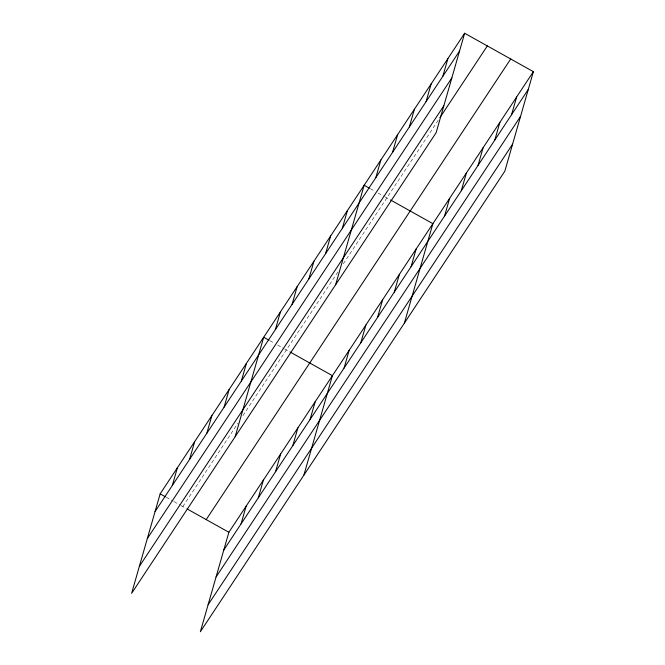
<?xml version="1.0" encoding="UTF-8"?>
<svg xmlns="http://www.w3.org/2000/svg" width="665" height="665" viewBox="0 0 665 665"><rect width="100%" height="100%" fill="white"/><g stroke="black" fill="none" stroke-linecap="round" stroke-linejoin="round"><path stroke-width="0.5" stroke-dasharray="3.33 2.49" d="M182.833 506.531L237.937 423.181M242.941 415.6L338.277 271.395M343.298 263.797L438.202 120.24M370.272 188.661L374.628 191.104M378.119 193.05L384.229 196.466M385.101 196.956L389.54 199.434M269.782 340.663L274.146 343.098M277.637 345.052L283.739 348.468M284.612 348.95L289.059 351.436M166.258 497.27L173.233 501.169M174.105 501.659L180.215 505.076M181.088 505.558L186.424 508.542"/><path stroke-width="1" d="M464.644 33.25L160.149 493.854L131.62 593.338L436.124 132.726L464.644 33.25L533.38 71.662L504.851 171.146L200.356 631.75L228.876 532.274L533.38 71.662M172.318 485.5L177.405 467.753M189.567 459.399L194.662 441.651M206.823 433.297L211.911 415.559M224.08 407.196L229.167 389.457M241.337 381.095L246.424 363.356M235.152 436.73L263.681 337.255L268.909 340.172M275.335 329.665L280.422 311.918M292.085 304.329L297.172 286.582M308.834 279.001L313.922 261.254M241.046 523.92L246.133 506.173M325.576 253.664L330.663 235.917M258.303 497.819L263.39 480.072M342.325 228.328L347.413 210.581M275.551 471.718L280.647 453.971M335.634 284.728L364.162 185.252L369.399 188.178M292.808 445.617L297.895 427.869M375.816 177.663L380.912 159.916M310.065 419.515L315.152 401.768M392.566 152.327L397.653 134.588M303.88 475.143L332.409 375.667L289.957 351.935M409.316 126.998L414.403 109.251M344.063 368.078L349.158 350.33M426.065 101.662L431.153 83.915M360.812 342.749L365.9 325.002M442.807 76.334L447.902 58.587M377.562 317.413L382.649 299.666M394.312 292.076L399.399 274.329M411.053 266.748L416.149 249.001M404.37 323.14L432.89 223.664L390.438 199.941M444.553 216.075L449.64 198.328M461.294 190.747L466.389 173M478.044 165.41L483.131 147.663M494.793 140.082L499.881 122.335M511.543 114.746L516.63 96.999M155.061 511.601L459.557 50.997M147.322 538.575L451.826 77.971M139.359 566.364L443.854 105.76M439.873 117.705L487.329 45.927M206.2 519.598L510.695 58.985M223.789 550.021L528.284 89.409M216.059 576.987L520.554 116.383M208.087 604.776L512.582 144.172M160.149 493.854L165.386 496.78M187.322 509.049L228.876 532.274"/></g></svg>
